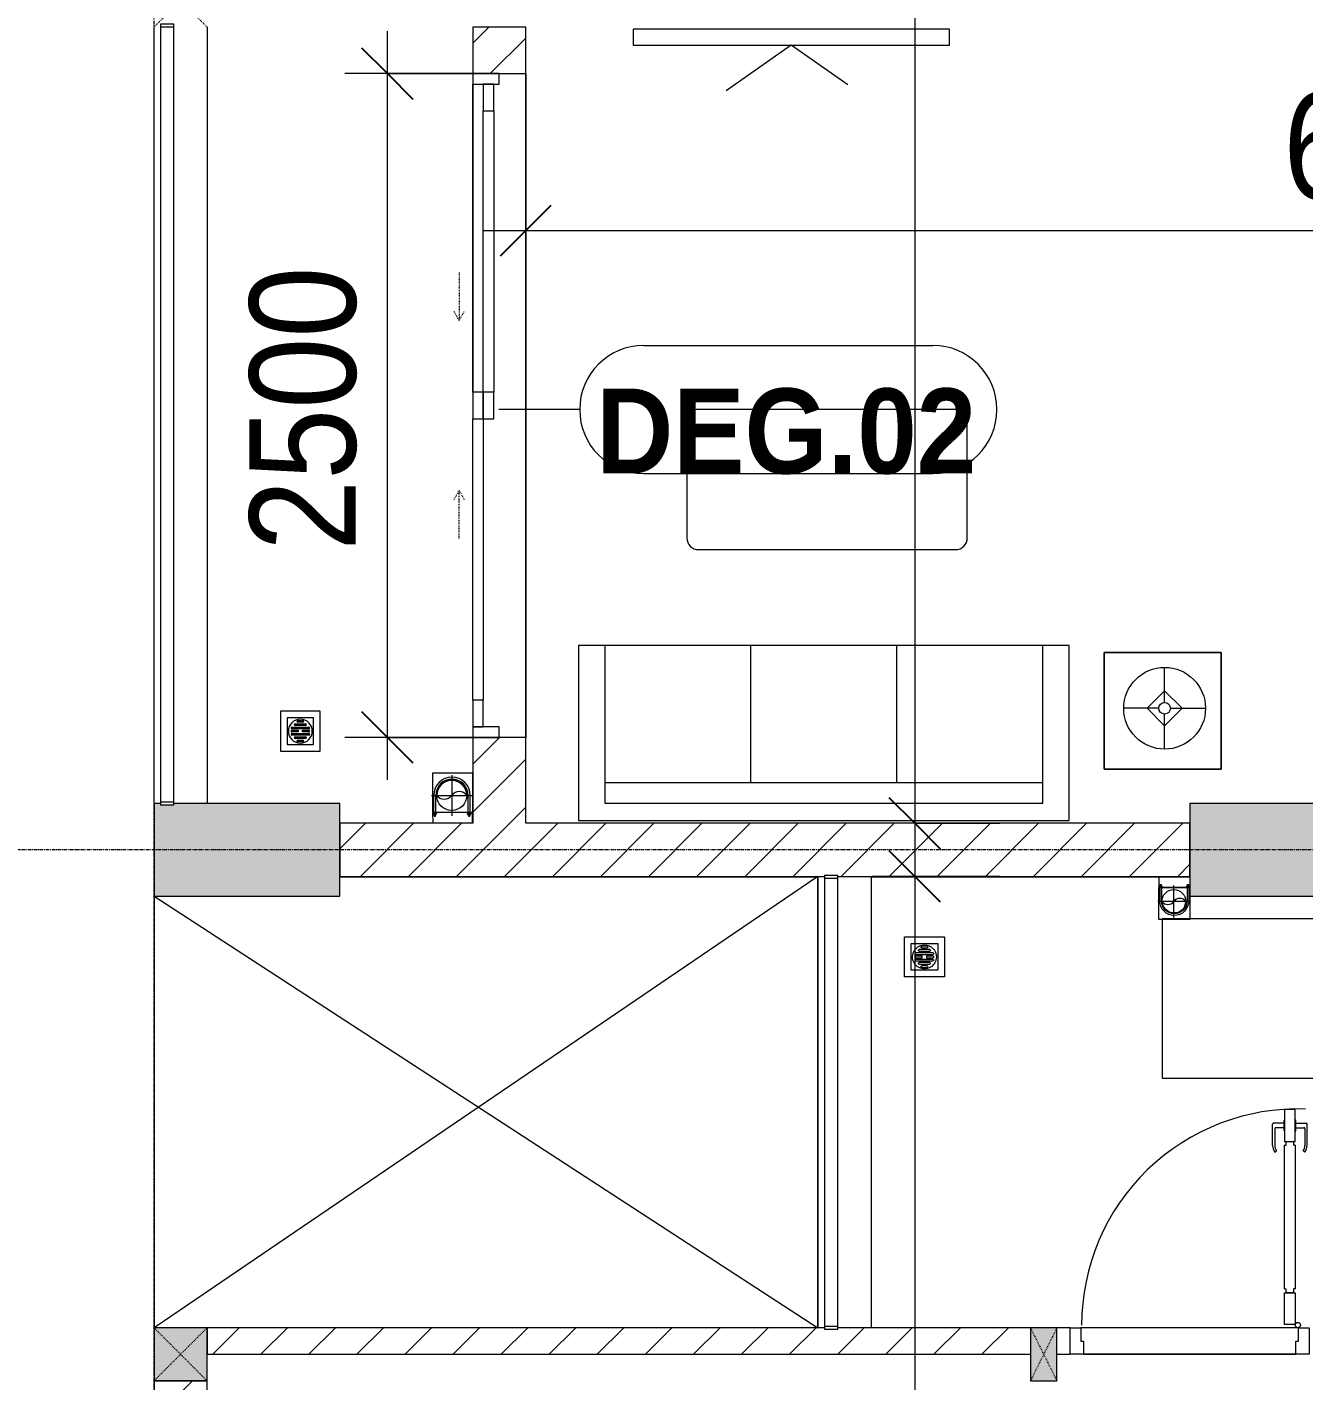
# Model space of a CAD drawing. Header units: millimetres. Extents: x 962 to 239635, y -15958 to 82755.
# Drawn here: x 94926 to 99733, y 51537 to 56635 of the extents above; entities that cross this region are included whole.
import ezdxf

# ---------------------------------------------------------------- set-up
doc = ezdxf.new("R2010")
doc.units = ezdxf.units.MM
for name, pattern in [('Dash', [6, 3, -3]), ('Grid Line', [22.225, 12.7, -3.175, 3.175, -3.175]), ('IMPORT-CENTER _2_', [40.64, 25.4, -5.08, 5.08, -5.08])]:
    doc.linetypes.add(name, pattern=pattern)
for name, color, linetype, lineweight in [('0-1', 7, 'Continuous', 5), ('A-ANNO-DIMS', 211, 'Continuous', 9), ('A-ANNO-DIMS-160', 211, 'Continuous', 9), ('A-DETL-GENF-1', 9, 'Continuous', 9), ('A-DETL-THIN-1', 151, 'Continuous', 9), ('A-DOOR', 31, 'Continuous', 9), ('A-DOOR-1', 254, 'Continuous', 9), ('A-DOOR-2', 9, 'Continuous', 9), ('A-DOOR-FRAM', 31, 'Continuous', 9), ('A-DOOR-HDLN', 31, 'Dash', 9), ('A-DOOR-IDEN', 31, 'Continuous', 9), ('A-FLOR-1', 250, 'Continuous', 9), ('A-FLOR-2', 9, 'Continuous', 9), ('A-FLOR-HRAL', 11, 'Continuous', 9), ('A-FLOR-HRAL-1', 254, 'Continuous', 9), ('A-FLOR-HRAL-2', 9, 'Continuous', 9), ('A-WALL', 113, 'Continuous', 9), ('A-WALL-1', 253, 'Continuous', 18), ('A-WALL-2', 9, 'Continuous', 9), ('A-WALL-3', 113, 'Continuous', 18), ('A-WALL-PATT-1', 10, 'Continuous', 9), ('A-WALL-PATT-2', 111, 'Continuous', 9), ('G-IMPT', 8, 'Continuous', 9), ('G-IMPT-1', 254, 'Continuous', 9), ('G-IMPT-2', 8, 'IMPORT-CENTER _2_', 9), ('I-FURN', 30, 'Continuous', 9), ('I-FURN-1', 254, 'Continuous', 9), ('M-EQPM', 50, 'Continuous', 9), ('S-COLS', 52, 'Continuous', 9), ('S-COLS-1', 52, 'Continuous', 5), ('S-COLS-2', 7, 'Continuous', 18), ('S-COLS-3', 254, 'Continuous', 9), ('S-COLS-4', 253, 'Continuous', 18), ('S-COLS-5', 52, 'Dash', 9), ('S-COLS-6', 52, 'Continuous', 18), ('S-COLS-HDLN', 52, 'Dash', 9), ('S-COLS-HDLN-1', 9, 'Dash', 9), ('S-GRID-1', 1, 'Grid Line', 9)]:
    doc.layers.add(name, color=color, linetype=linetype, lineweight=lineweight)
doc.styles.add('Arial_B_6', font='arialbd_0.ttf', dxfattribs={"width": 0.9, "height": 320})
doc.styles.add('UTM Avo', font='UTM Avo.ttf', dxfattribs={"width": 0.9, "height": 400})
doc.dimstyles.new('1_Dim_chi_tiet_2_5', dxfattribs={"dimscale": 304.8, "dimtxt": 399.720379, "dimasz": 0.629921, "dimexe": 0.524934, "dimexo": 0.0625, "dimgap": 0.052493, "dimtad": 1, "dimdec": 0, "dimrnd": 5, "dimzin": 0, "dimdsep": 46, "dimtxsty": 'UTM Avo', "dimblk1": 'OBLIQUE', "dimblk2": 'OBLIQUE', "dimsah": 1, "dimcen": 0.09, "dimdle": 0.524934, "dimazin": 0, "dimtfac": 1, "dimtdec": 4, "dimtix": 1, "dimtmove": 0, "dimatfit": 3, "dimfxl": 1.049869, "dimfxlon": 1, "dimtvp": 1, "dimtolj": 1, "dimtzin": 0, "dimarcsym": 2})
doc.dimstyles.new('1_Dim_chi_tiet_2_5_1', dxfattribs={"dimscale": 304.8, "dimtxt": 399.720379, "dimasz": 0.629921, "dimexe": 0.524934, "dimexo": 0.0625, "dimgap": 0.052493, "dimtad": 1, "dimdec": 0, "dimrnd": 5, "dimzin": 0, "dimdsep": 46, "dimtxsty": 'UTM Avo', "dimblk1": 'OBLIQUE', "dimblk2": 'OBLIQUE', "dimsah": 1, "dimcen": 0.09, "dimdle": 0.524934, "dimazin": 0, "dimtfac": 1, "dimtdec": 4, "dimtix": 1, "dimtmove": 0, "dimatfit": 3, "dimfxl": 1.049869, "dimfxlon": 1, "dimtvp": 1, "dimtolj": 1, "dimtzin": 0, "dimarcsym": 2})
pattern_1 = [(45, (0, 0), (-90.50967, 90.50967), [])]
pattern_2 = [(45, (61750.9, 0), (-90.50967, 90.50967), [])]

# ---------------------------------------------------------------- blocks, each defined once
blk = doc.blocks.new('NCV_TKTC_KET CAU_rvt-1-TKCS_MB TẦNG 2')
at = {"layer": 'S-COLS-1'}
for points in [[(34352.6, 53361.9), (34352.6, 53711.9), (33727.6, 53711.9), (33727.6, 53706.9), (33677.6, 53706.9), (33677.6, 53711.9), (33652.6, 53711.9), (33652.6, 53361.9), (33727.6, 53361.9)], [(38852.6, 53361.9), (38852.6, 53711.9), (37552.6, 53711.9), (37552.6, 53361.9), (38381.4, 53361.9)]]:
    blk.add_hatch(color=256, dxfattribs=at).paths.add_polyline_path(points)
at = {"layer": 'A-FLOR-1'}
for p, q in [((34352.6, 53435.3), (36152.6, 53435.3)), ((36152.5, 53435.3), (36152.5, 51736.9)), ((36352.6, 53435.3), (37552.6, 53435.3))]:
    blk.add_line(p, q, dxfattribs=at)
at = {"layer": 'S-COLS-2'}
for p, q in [((33652.6, 53711.9), (33652.6, 53361.9)), ((33677.6, 53711.9), (33652.6, 53711.9)), ((34352.6, 53711.9), (33727.6, 53711.9)), ((34352.6, 53361.9), (34352.6, 53711.9)), ((37552.6, 53711.9), (37552.6, 53361.9)), ((38852.6, 53711.9), (37552.6, 53711.9)), ((33652.6, 53361.9), (34352.6, 53361.9)), ((37552.6, 53361.9), (38852.6, 53361.9))]:
    blk.add_line(p, q, dxfattribs=at)
blk = doc.blocks.new('MAY GIAT - MAY GIAT_dwg-348053-TKCS_MB TẦNG 2')
at = {"layer": 'G-IMPT-1', "flags": 128}
blk.add_lwpolyline([(5, 596.6), (5, 2.3), (605, 2.3), (605, 596.6)], close=True, dxfattribs=at)
blk = doc.blocks.new('MAY GIAT - MAY GIAT-348233-TKCS_MB TẦNG 2')
at = {"layer": 'I-FURN-1'}
for p, q in [((5, 596.6), (5, 2.3)), ((605, 596.6), (5, 596.6)), ((605, 2.3), (605, 596.6)), ((5, 2.3), (605, 2.3))]:
    blk.add_line(p, q, dxfattribs=at)
blk.add_blockref('MAY GIAT - MAY GIAT_dwg-348053-TKCS_MB TẦNG 2', (0, 0))
blk = doc.blocks.new('Railing - 50 x 10mm-901205-TKCS_MB TẦNG 2')
at = {"layer": 'A-FLOR-HRAL-2'}
for p, q in [((25, 5), (-25, 5)), ((-25, 5), (-25, -5)), ((25, -5), (25, 5)), ((-25, -5), (25, -5))]:
    blk.add_line(p, q, dxfattribs=at)
blk = doc.blocks.new('Railing - Railing-883902-TKCS_MB TẦNG 2')
at = {"layer": 'A-FLOR-HRAL-2'}
for p, q in [((13269.1, 44169.6), (13269.1, 42480.8)), ((13319.1, 42480.8), (13319.1, 44169.6))]:
    blk.add_line(p, q, dxfattribs=at)
for p in [(13294.1, 44174.6), (13294.1, 42475.8)]:
    blk.add_blockref('Railing - 50 x 10mm-901205-TKCS_MB TẦNG 2', p)
blk = doc.blocks.new('DOOR_CW_01 CANH MO-PANEL KINH - DIG_01-900x2200-CỬA NHÔM KÍNH-901215-TKCS_MB TẦNG 2')
at = {"layer": 'A-DETL-GENF-1'}
for p, q in [((-397, -182), (-397, -62)), ((-397, -62), (-357, -62)), ((-357, -62), (-357, -182)), ((-357, -182), (-397, -182)), ((-397, -196), (-391, -196)), ((-397, -738), (-397, -196)), ((-391, -196), (-391, -182)), ((-391, -182), (-363, -182)), ((-363, -182), (-363, -196)), ((-357, -196), (-363, -196)), ((-357, -196), (-357, -738)), ((-433.9, -711.2), (-427.3, -715.8)), ((-320.1, -711.2), (-326.7, -715.8)), ((-442, -737), (-442, -816.5)), ((-434, -799.5), (-434, -737)), ((-397, -738), (-391, -738)), ((-357, -752), (-397, -752)), ((-397, -752), (-397, -872)), ((-391, -752), (-391, -738)), ((-363, -752), (-391, -752)), ((-357, -738), (-363, -738)), ((-363, -738), (-363, -752)), ((-357, -872), (-357, -752)), ((-320, -799.5), (-320, -737)), ((-312, -737), (-312, -816.5)), ((-399, -803.5), (-430, -803.5)), ((-399, -792.2), (-399, -831.8)), ((-397, -792.2), (-399, -792.2)), ((-397, -792.2), (-397, -831.8)), ((-357, -792.2), (-357, -831.8)), ((-357, -792.2), (-355, -792.2)), ((-355, -792.2), (-355, -831.8)), ((-355, -803.5), (-324, -803.5)), ((-399, -820.5), (-438, -820.5)), ((-399, -831.8), (-397, -831.8)), ((-355, -831.8), (-357, -831.8)), ((-355, -820.5), (-316, -820.5)), ((-397, -872), (-357, -872))]:
    blk.add_line(p, q, dxfattribs=at)
blk.add_circle((-407, -60), 10, dxfattribs=at)
for centre, radius, start, end in [((-407, -60), 814, 268, 0), ((-397, -737), 45, 145, 180), ((-357, -737), 45, 360, 35), ((-397, -737), 37, 145, 180), ((-357, -737), 37, 0, 35), ((-430, -799.5), 4, 180, 270), ((-324, -799.5), 4, 270, 0), ((-438, -816.5), 4, 180, 270), ((-316, -816.5), 4, 270, 0)]:
    blk.add_arc(centre, radius, start, end, dxfattribs=at)
at = {"layer": 'A-DOOR-2'}
for p, q in [((-450, -50), (-450, 50)), ((-450, 50), (-400, 50)), ((-400, 50), (-400, 0)), ((400, 0), (400, 50)), ((400, 50), (450, 50)), ((450, 50), (450, -50)), ((-410, -50), (-450, -50)), ((-410, 0), (-410, -50)), ((-400, 0), (-410, 0)), ((-407, -50), (-382, -50)), ((410, 0), (400, 0)), ((410, -50), (410, 0)), ((450, -50), (410, -50))]:
    blk.add_line(p, q, dxfattribs=at)
blk = doc.blocks.new('G1_SOF - BO TRU - 100x200-745959-TKCS_MB TẦNG 2')
at = {"layer": 'S-COLS'}
blk.add_hatch(color=256, dxfattribs=at).paths.add_polyline_path([(-50, 100), (-50, -100), (50, -100), (50, 100)])
at = {"layer": 'S-COLS-4'}
for p, q in [((50, 100), (-50, 100)), ((-50, 100), (-50, -100)), ((50, -100), (50, 100)), ((-50, -100), (50, -100))]:
    blk.add_line(p, q, dxfattribs=at)
at = {"layer": 'S-COLS-HDLN-1'}
for p, q in [((50, 100), (-50, -100)), ((-50, 100), (50, -100))]:
    blk.add_line(p, q, dxfattribs=at)
blk = doc.blocks.new('LOBBY_SOFA_1 - LOBBY_SOFA_1-901220-TKCS_MB TẦNG 2')
at = {"layer": 'I-FURN'}
for p, q in [((-2556, 0), (-2556, -660)), ((-708, 0), (-2556, 0)), ((-708, -660), (-708, 0)), ((-2457, -66), (-2457, -660)), ((-807, -66), (-2457, -66)), ((-807, -660), (-807, -66)), ((-807, -143), (-2457, -143)), ((-1907, -143), (-1907, -660)), ((-1357, -143), (-1357, -660)), ((-3128.2, -193.5), (-2688.2, -193.5)), ((-3128.2, -633.5), (-3128.2, -193.5)), ((-2688.2, -193.5), (-2688.2, -633.5)), ((-2915.4, -269), (-2915.4, -401)), ((-2915.4, -357), (-2981.4, -423)), ((-2849.4, -423), (-2915.4, -357)), ((-2937.4, -423), (-3069.4, -423)), ((-2981.4, -423), (-2915.4, -489)), ((-2915.4, -489), (-2849.4, -423)), ((-2915.4, -445), (-2915.4, -577)), ((-2893.4, -423), (-2761.4, -423)), ((-2688.2, -633.5), (-3128.2, -633.5)), ((-2556, -660), (-708, -660)), ((-2172.3, -1064.5), (-2172.3, -1504.5)), ((-1160.3, -1020.5), (-2128.3, -1020.5)), ((-1116.3, -1504.5), (-1116.3, -1064.5)), ((-2128.3, -1548.5), (-1160.3, -1548.5))]:
    blk.add_line(p, q, dxfattribs=at)
for radius in [154, 22]:
    blk.add_circle((-2915.4, -423), radius, dxfattribs=at)
for centre, start, end in [((-2128.3, -1064.5), 90, 180), ((-1160.3, -1064.5), 0, 90), ((-2128.3, -1504.5), 180, 270), ((-1160.3, -1504.5), 270, 0)]:
    blk.add_arc(centre, 44, start, end, dxfattribs=at)
at = {"layer": 'I-FURN-1'}
for p, q in [((-708, 0), (-2556, 0)), ((-2556, 0), (-2556, -660)), ((-708, -660), (-708, 0)), ((-2688.2, -193.5), (-3128.2, -193.5)), ((-3128.2, -193.5), (-3128.2, -633.5)), ((-2688.2, -633.5), (-2688.2, -193.5)), ((-3128.2, -633.5), (-2688.2, -633.5)), ((-2556, -660), (-708, -660)), ((-2172.3, -1064.5), (-2172.3, -1504.5)), ((-1160.3, -1020.5), (-2128.3, -1020.5)), ((-1116.3, -1504.5), (-1116.3, -1064.5)), ((-2128.3, -1548.5), (-1160.3, -1548.5))]:
    blk.add_line(p, q, dxfattribs=at)
for centre, start, end in [((-2128.3, -1064.5), 90, 180), ((-1160.3, -1064.5), 0, 90), ((-2128.3, -1504.5), 180, 270), ((-1160.3, -1504.5), 270, 0)]:
    blk.add_arc(centre, 44, start, end, dxfattribs=at)
blk = doc.blocks.new('KE TIVI-2 - KE TIVI-2-885819-TKCS_MB TẦNG 2')
at = {"layer": 'I-FURN-1'}
for p, q in [((-595.6, 0), (-595.6, -60)), ((595.6, 0), (-595.6, 0)), ((595.6, -60), (595.6, 0)), ((-595.6, -60), (595.6, -60)), ((0, -60), (-245.7, -232.1)), ((213, -209.1), (0, -60))]:
    blk.add_line(p, q, dxfattribs=at)
blk = doc.blocks.new('NCV_TKTC_TANG 2_rvt-1-TKCS_MB TẦNG 2')
at = {"layer": 'A-WALL-PATT-1'}
h = blk.add_hatch(dxfattribs=at)
h.set_pattern_fill('FP_1', color=256, style=0, pattern_type=2)
h.set_pattern_definition(pattern_1)
h.paths.add_polyline_path([(36952.6, 51636.9), (36952.6, 51736.9), (36227.6, 51736.9), (36227.6, 51731.5), (36177.6, 51731.5), (36177.6, 51736.9), (33852.6, 51736.9), (33852.6, 51636.9), (36769.3, 51636.9)])
h = blk.add_hatch(dxfattribs=at)
h.set_pattern_fill('FP_1', color=256, style=0, pattern_type=2)
h.set_pattern_definition(pattern_1)
h.paths.add_polyline_path([(38052.6, 51636.9), (38052.6, 51736.9), (38002.6, 51736.9), (38002.6, 51636.9)])
h.paths.add_polyline_path([(37052.6, 51636.9), (37102.6, 51636.9), (37102.6, 51736.9), (37052.6, 51736.2)])
at = {"layer": 'A-FLOR-2'}
for p, q in [((35052.6, 56460.3), (35052.6, 53960.3)), ((35052.6, 53960.3), (35052.6, 56460.3)), ((34852.6, 56420.3), (34852.6, 55260.3)), ((37962.6, 51736.9), (37142.6, 51736.9)), ((37952.6, 51636.9), (37152.6, 51636.9)), ((37152.6, 51636.9), (37952.6, 51636.9))]:
    blk.add_line(p, q, dxfattribs=at)
at = {"layer": 'A-WALL-1'}
for p, q in [((36177.6, 51736.9), (33852.6, 51736.9)), ((33852.6, 51736.9), (33852.6, 51636.9)), ((36952.6, 51736.9), (36227.6, 51736.9)), ((37102.6, 51736.9), (37052.6, 51736.9)), ((37102.6, 51636.9), (37102.6, 51736.9)), ((33852.6, 51636.9), (36952.6, 51636.9)), ((37052.6, 51636.9), (37102.6, 51636.9))]:
    blk.add_line(p, q, dxfattribs=at)
at = {"layer": 'A-WALL-2'}
for p, q in [((36152.6, 51736.9), (36152.6, 53436.9)), ((36352.6, 53436.9), (36352.6, 51736.9))]:
    blk.add_line(p, q, dxfattribs=at)
at = {"layer": 'A-DOOR-1', "rotation": 180}
blk.add_blockref('DOOR_CW_01 CANH MO-PANEL KINH - DIG_01-900x2200-CỬA NHÔM KÍNH-901215-TKCS_MB TẦNG 2', (37552.6, 51686.9), dxfattribs=at)
at = {"layer": 'A-FLOR-HRAL-1'}
blk.add_blockref('Railing - Railing-883902-TKCS_MB TẦNG 2', (22908.5, 9260.7), dxfattribs=at)
at = {"layer": 'I-FURN-1'}
blk.add_blockref('KE TIVI-2 - KE TIVI-2-885819-TKCS_MB TẦNG 2', (36052.2, 56626.9), dxfattribs=at)
for name, p, rotation in [('LOBBY_SOFA_1 - LOBBY_SOFA_1-901220-TKCS_MB TẦNG 2', (34542.6, 53646.9), 180), ('MAY GIAT - MAY GIAT-348233-TKCS_MB TẦNG 2', (38044.8, 52671.5), 89.99999999999915)]:
    blk.add_blockref(name, p, dxfattribs=dict(at, rotation=rotation))
at = {"layer": 'S-COLS-3'}
blk.add_blockref('G1_SOF - BO TRU - 100x200-745959-TKCS_MB TẦNG 2', (37002.6, 51636.9), dxfattribs=at)
blk = doc.blocks.new('TKTC_XREF_251221_MB TANG 2-7 - TKTC_XREF_260130_MB TANG 2-5_dwg_$cc-4746808-TKCS_MB TẦNG 2')
at = {"layer": 'G-IMPT-2'}
for p, q in [((0, -0.673), (0, 0.673)), ((-0.673, 0), (0.673, 0))]:
    blk.add_line(p, q, dxfattribs=at)
at = {"layer": 'M-EQPM'}
blk.add_circle((0, 0), 0.5, dxfattribs=at)
for centre, radius, start, end in [((0, 0), 0.5, 90, 270), ((0.188, 0.25), 0.313, 126.8699, 233.1301), ((-0.188, -0.25), 0.313, 306.8699, 53.1301)]:
    blk.add_arc(centre, radius, start, end, dxfattribs=at)
blk = doc.blocks.new('TKTC_XREF_251221_MB TANG 2-7 - TKTC_XREF_260130_MB TANG 2-5_dwg_CUM U_DN100-4746796-TKCS_MB TẦNG 2')
at = {"layer": 'G-IMPT'}
blk.add_hatch(color=256, dxfattribs=at).paths.add_polyline_path([(0, 61), (0, 57), (14.8, 55.1), (28.5, 49.4), (40.3, 40.3), (49.4, 28.5), (55.1, 14.8), (57, 0), (55.1, -14.8), (49.4, -28.5), (40.3, -40.3), (28.5, -49.4), (14.8, -55.1), (0, -57), (0, -61), (15.8, -58.9), (30.5, -52.8), (43.1, -43.1), (52.8, -30.5), (58.9, -15.8), (61, 0), (58.9, 15.8), (52.8, 30.5), (43.1, 43.1), (30.5, 52.8), (15.8, 58.9)])
for p, q in [((-79.1, 66.6), (-79.1, 63.4)), ((-76.6, 66.6), (-76.6, 63.4)), ((-74.6, 66.6), (-74.6, 63.4)), ((-72.7, 69.3), (-72.7, 60.7)), ((-66.9, 67.9), (-71.7, 67.9)), ((-66.9, 62.1), (-71.7, 62.1)), ((-65, 69), (0, 69)), ((-79.1, -63.4), (-79.1, -66.6)), ((-76.6, -63.4), (-76.6, -66.6)), ((-74.6, -63.4), (-74.6, -66.6)), ((-72.7, -60.7), (-72.7, -69.3)), ((-66.9, -62.1), (-71.7, -62.1)), ((-66.9, -67.9), (-71.7, -67.9)), ((-65, -69), (0, -69))]:
    blk.add_line(p, q, dxfattribs=at)
at = {"layer": 'G-IMPT', "flags": 128}
for points in [[(-72.7, 67.6), (-78.1, 67.6), (-78.1, 62.4), (-72.7, 62.4)], [(-71.7, 59.2), (-66.9, 59.2), (-66.9, 70.8), (-71.7, 70.8)], [(-66.9, 70.8), (-66.9, 72.7), (-65, 72.7), (-65, 57.3), (-66.9, 57.3), (-66.9, 59.2)], [(-65, 61), (0, 61), (0, 57)], [(-72.7, -62.4), (-78.1, -62.4), (-78.1, -67.6), (-72.7, -67.6)], [(-71.7, -70.8), (-66.9, -70.8), (-66.9, -59.2), (-71.7, -59.2)], [(-66.9, -59.2), (-66.9, -57.3), (-65, -57.3), (-65, -72.7), (-66.9, -72.7), (-66.9, -70.8)], [(-65, -61), (0, -61), (0, -57)]]:
    blk.add_lwpolyline(points, dxfattribs=at)
at = {"layer": 'G-IMPT'}
for centre, radius, start, end in [((-78.1, 66.6), 0.96, 90, 180), ((-78.1, 63.4), 0.96, 180, 270), ((-71.1, 69.3), 1.56, 112.6199, 247.3801), ((-67.9, 65), 4.8, 143.1301, 216.8699), ((-71.1, 60.7), 1.56, 112.6199, 247.3801), ((0, 0), 69, 270, 90), ((0, 0), 61, 270, 90), ((0, 0), 57, 270, 90), ((-78.1, -63.4), 0.96, 90, 180), ((-78.1, -66.6), 0.96, 180, 270), ((-71.1, -60.7), 1.56, 112.6199, 247.3801), ((-67.9, -65), 4.8, 143.1301, 216.8699), ((-71.1, -69.3), 1.56, 112.6199, 247.3801)]:
    blk.add_arc(centre, radius, start, end, dxfattribs=at)
blk = doc.blocks.new('TKTC_XREF_251221_MB TANG 2-7 - TKTC_XREF_260130_MB TANG 2-5_dwg_$cc-4746798-TKCS_MB TẦNG 2')
at = {"layer": 'G-IMPT-2'}
for p, q in [((0, -0.673), (0, 0.673)), ((-0.673, 0), (0.673, 0))]:
    blk.add_line(p, q, dxfattribs=at)
at = {"layer": 'M-EQPM'}
blk.add_circle((0, 0), 0.5, dxfattribs=at)
for centre, radius, start, end in [((0, 0), 0.5, 90, 270), ((0.188, 0.25), 0.313, 126.8699, 233.1301), ((-0.188, -0.25), 0.313, 306.8699, 53.1301)]:
    blk.add_arc(centre, radius, start, end, dxfattribs=at)
blk = doc.blocks.new('TKTC_XREF_251221_MB TANG 2-7 - TKTC_XREF_260130_MB TANG 2-5_dwg_CUM U_DN100-4746799-TKCS_MB TẦNG 2')
at = {"layer": 'G-IMPT'}
blk.add_hatch(color=256, dxfattribs=at).paths.add_polyline_path([(0, 61), (15.8, 58.9), (30.5, 52.8), (43.1, 43.1), (52.8, 30.5), (58.9, 15.8), (61, 0), (58.9, -15.8), (52.8, -30.5), (43.1, -43.1), (30.5, -52.8), (15.8, -58.9), (0, -61), (0, -57), (14.8, -55.1), (28.5, -49.4), (40.3, -40.3), (49.4, -28.5), (55.1, -14.8), (57, 0), (55.1, 14.8), (49.4, 28.5), (40.3, 40.3), (28.5, 49.4), (14.8, 55.1), (0, 57)])
for p, q in [((-79.1, 66.6), (-79.1, 63.4)), ((-76.6, 66.6), (-76.6, 63.4)), ((-74.6, 66.6), (-74.6, 63.4)), ((-72.7, 69.3), (-72.7, 60.7)), ((-66.9, 67.9), (-71.7, 67.9)), ((-65, 69), (0, 69)), ((-66.9, 62.1), (-71.7, 62.1)), ((-79.1, -63.4), (-79.1, -66.6)), ((-76.6, -63.4), (-76.6, -66.6)), ((-74.6, -63.4), (-74.6, -66.6)), ((-72.7, -60.7), (-72.7, -69.3)), ((-66.9, -62.1), (-71.7, -62.1)), ((-66.9, -67.9), (-71.7, -67.9)), ((-65, -69), (0, -69))]:
    blk.add_line(p, q, dxfattribs=at)
at = {"layer": 'G-IMPT', "flags": 128}
for points in [[(-72.7, 67.6), (-78.1, 67.6), (-78.1, 62.4), (-72.7, 62.4)], [(-71.7, 59.2), (-66.9, 59.2), (-66.9, 70.8), (-71.7, 70.8)], [(-66.9, 70.8), (-66.9, 72.7), (-65, 72.7), (-65, 57.3), (-66.9, 57.3), (-66.9, 59.2)], [(-65, 61), (0, 61), (0, 57)], [(-72.7, -62.4), (-78.1, -62.4), (-78.1, -67.6), (-72.7, -67.6)], [(-71.7, -70.8), (-66.9, -70.8), (-66.9, -59.2), (-71.7, -59.2)], [(-66.9, -59.2), (-66.9, -57.3), (-65, -57.3), (-65, -72.7), (-66.9, -72.7), (-66.9, -70.8)], [(-65, -61), (0, -61), (0, -57)]]:
    blk.add_lwpolyline(points, dxfattribs=at)
at = {"layer": 'G-IMPT'}
for centre, radius, start, end in [((-78.1, 66.6), 0.96, 90, 180), ((-71.1, 69.3), 1.56, 112.61986, 247.38014), ((-67.9, 65), 4.8, 143.1301, 216.8699), ((0, 0), 69, 270, 90), ((-78.1, 63.4), 0.96, 180, 270), ((-71.1, 60.7), 1.56, 112.61986, 247.38014), ((0, 0), 61, 270, 90), ((0, 0), 57, 270, 90), ((-78.1, -63.4), 0.96, 90, 180), ((-71.1, -60.7), 1.56, 112.61986, 247.38014), ((-67.9, -65), 4.8, 143.1301, 216.8699), ((-78.1, -66.6), 0.96, 180, 270), ((-71.1, -69.3), 1.56, 112.61986, 247.38014)]:
    blk.add_arc(centre, radius, start, end, dxfattribs=at)
blk = doc.blocks.new('TKTC_XREF_251221_MB TANG 2-7 - TKTC_XREF_260130_MB TANG 2-5_dwg_THU NUOC - THU NUOC-444531-TKCS_MB TẦNG 1-4746810-TKCS_MB TẦNG 2')
at = {"layer": 'G-IMPT'}
for p, q in [((-23.3, 10.8), (40.9, 10.8)), ((40.9, 4.8), (-23.3, 4.8)), ((-11, 23.3), (28.5, 23.3)), ((28.5, 17.3), (-11, 17.3)), ((-1.1, 35.6), (18.5, 35.6)), ((18.5, 29.6), (-1.1, 29.6)), ((-23.3, -13.6), (40.9, -13.6)), ((40.9, -19.6), (-23.3, -19.6)), ((-11, -26.1), (28.5, -26.1)), ((28.5, -32.1), (-11, -32.1)), ((-1.1, -38.5), (18.5, -38.5)), ((18.5, -44.5), (-1.1, -44.5))]:
    blk.add_line(p, q, dxfattribs=at)
at = {"layer": 'G-IMPT', "flags": 128}
for points in [[(83.7, -79.4), (83.7, 70.6), (-66.3, 70.6), (-66.3, -79.4)], [(58.7, -54.4), (58.7, 45.6), (-41.3, 45.6), (-41.3, -54.4)]]:
    blk.add_lwpolyline(points, close=True, dxfattribs=at)
for points in [[(-23.3, -1.2), (0.7, -1.2), (0.7, -7.2), (-23.3, -7.2)], [(40.9, -7.2), (16.7, -7.2), (16.7, -1.2), (40.9, -1.2)]]:
    blk.add_lwpolyline(points, dxfattribs=at)
at = {"layer": 'G-IMPT'}
for centre, radius, start, end in [((8.7, -4.4), 45, 360, 180), ((8.7, -4.4), 45, 360, 180), ((-23.3, 7.8), 3, 90, 270), ((-11, 20.3), 3, 90, 270), ((-1.1, 32.6), 3, 90, 270), ((18.5, 32.6), 3, 270, 90), ((28.5, 20.3), 3, 270, 90), ((40.9, 7.8), 3, 270, 90), ((8.7, -4.4), 45, 180, 360), ((8.7, -4.4), 45, 180, 360), ((-23.3, -4.2), 3, 90, 270), ((-23.3, -16.6), 3, 90, 270), ((-11, -29.1), 3, 90, 270), ((-1.1, -41.5), 3, 90, 270), ((18.5, -41.5), 3, 270, 90), ((28.5, -29.1), 3, 270, 90), ((40.9, -4.2), 3, 270, 90), ((40.9, -16.6), 3, 270, 90)]:
    blk.add_arc(centre, radius, start, end, dxfattribs=at)
blk = doc.blocks.new('TKTC_XREF_251221_MB TANG 2-7 - TKTC_XREF_260130_MB TANG 2-5_dwg_THU NUOC - THU NUOC-444531-TKCS_MB TẦNG 1-4746804-TKCS_MB TẦNG 2')
at = {"layer": 'G-IMPT'}
for p, q in [((-23.3, 10.8), (40.9, 10.8)), ((40.9, 4.8), (-23.3, 4.8)), ((-11, 23.3), (28.5, 23.3)), ((28.5, 17.3), (-11, 17.3)), ((-1.1, 35.6), (18.5, 35.6)), ((18.5, 29.6), (-1.1, 29.6)), ((-23.3, -13.6), (40.9, -13.6)), ((40.9, -19.6), (-23.3, -19.6)), ((-11, -26.1), (28.5, -26.1)), ((28.5, -32.1), (-11, -32.1)), ((-1.1, -38.5), (18.5, -38.5)), ((18.5, -44.5), (-1.1, -44.5))]:
    blk.add_line(p, q, dxfattribs=at)
at = {"layer": 'G-IMPT', "flags": 128}
for points in [[(83.7, -79.4), (83.7, 70.6), (-66.3, 70.6), (-66.3, -79.4)], [(58.7, -54.4), (58.7, 45.6), (-41.3, 45.6), (-41.3, -54.4)]]:
    blk.add_lwpolyline(points, close=True, dxfattribs=at)
for points in [[(-23.3, -1.2), (0.7, -1.2), (0.7, -7.2), (-23.3, -7.2)], [(40.9, -7.2), (16.7, -7.2), (16.7, -1.2), (40.9, -1.2)]]:
    blk.add_lwpolyline(points, dxfattribs=at)
at = {"layer": 'G-IMPT'}
for centre, radius, start, end in [((8.7, -4.4), 45, 360, 180), ((8.7, -4.4), 45, 360, 180), ((-23.3, 7.8), 3, 90, 270), ((-11, 20.3), 3, 90, 270), ((-1.1, 32.6), 3, 90, 270), ((18.5, 32.6), 3, 270, 90), ((28.5, 20.3), 3, 270, 90), ((40.9, 7.8), 3, 270, 90), ((8.7, -4.4), 45, 180, 360), ((8.7, -4.4), 45, 180, 360), ((-23.3, -4.2), 3, 90, 270), ((-23.3, -16.6), 3, 90, 270), ((-11, -29.1), 3, 90, 270), ((-1.1, -41.5), 3, 90, 270), ((18.5, -41.5), 3, 270, 90), ((28.5, -29.1), 3, 270, 90), ((40.9, -4.2), 3, 270, 90), ((40.9, -16.6), 3, 270, 90)]:
    blk.add_arc(centre, radius, start, end, dxfattribs=at)
blk = doc.blocks.new('TKTC_XREF_251221_MB TANG 2-7 - TKTC_XREF_251221_MB TANG 2-7-2039446-TKCS_MB TẦNG 2')
at = {"layer": 'M-EQPM'}
for p, q in [((1049.5, 36589.8), (1199.8, 36589.8)), ((1049.5, 36440.1), (1049.5, 36589.8)), ((1199.8, 36589.8), (1199.8, 36440.1)), ((1049.2, 36440), (1049.5, 36400)), ((1199.7, 36440), (1049.2, 36440)), ((1199.8, 36440.1), (1049.5, 36440.1)), ((1199.9, 36400), (1199.7, 36440)), ((3782.4, 36158.4), (3782.4, 36038.4)), ((3900, 36158.4), (3782.4, 36158.4)), ((3784.2, 36198.4), (3784.2, 36158.4)), ((3900, 36198.4), (3784.2, 36198.4)), ((3784.2, 36158.4), (3900, 36158.4)), ((0, 36125), (0, 34500)), ((3902, 36038.4), (3902, 36125)), ((3782.4, 36038.4), (3902, 36038.4))]:
    blk.add_line(p, q, dxfattribs=at)
blk.add_blockref('TKTC_XREF_251221_MB TANG 2-7 - TKTC_XREF_260130_MB TANG 2-5_dwg_THU NUOC - THU NUOC-444531-TKCS_MB TẦNG 1-4746804-TKCS_MB TẦNG 2', (542.3, 36751.2))
for name, p, xscale, yscale, zscale, rotation in [('TKTC_XREF_251221_MB TANG 2-7 - TKTC_XREF_260130_MB TANG 2-5_dwg_$cc-4746808-TKCS_MB TẦNG 2', (1121, 36505), 113.7150000000073, 113.7150000000073, 113.7150000000073, 269.9990086637467), ('TKTC_XREF_251221_MB TANG 2-7 - TKTC_XREF_260130_MB TANG 2-5_dwg_CUM U_DN100-4746796-TKCS_MB TẦNG 2', (1121.9, 36505), 0.9975000000000007, 0.9975000000000007, 0.9975000000000007, 90.00099133829464), ('TKTC_XREF_251221_MB TANG 2-7 - TKTC_XREF_260130_MB TANG 2-5_dwg_$cc-4746798-TKCS_MB TẦNG 2', (3840, 36105.5), 90.00000000005122, 90.00000000005122, 90.00000000005122, 90.37402677993775)]:
    blk.add_blockref(name, p, dxfattribs=dict(xscale=xscale, yscale=yscale, zscale=zscale, rotation=rotation))
at = {"extrusion": (0, 0, -1), "xscale": 0.7894736842105242, "yscale": 0.7894736842105242, "zscale": -0.7894736842105242, "rotation": 269.9999999984438}
blk.add_blockref('TKTC_XREF_251221_MB TANG 2-7 - TKTC_XREF_260130_MB TANG 2-5_dwg_CUM U_DN100-4746799-TKCS_MB TẦNG 2', (-3841.8, 36107.1), dxfattribs=at)
at = {"extrusion": (0, 0, -1), "zscale": -1, "rotation": 180}
blk.add_blockref('TKTC_XREF_251221_MB TANG 2-7 - TKTC_XREF_260130_MB TANG 2-5_dwg_THU NUOC - THU NUOC-444531-TKCS_MB TẦNG 1-4746810-TKCS_MB TẦNG 2', (-2892.4, 35892.3), dxfattribs=at)
blk = doc.blocks.new('Railing - 50 x 10mm-1251311-TKCS_MB TẦNG 2')
at = {"layer": 'A-FLOR-HRAL'}
for p, q in [((25, 5), (-25, 5)), ((-25, 5), (-25, -5)), ((25, -5), (25, 5)), ((-25, -5), (25, -5))]:
    blk.add_line(p, q, dxfattribs=at)
blk = doc.blocks.new('Railing - Railing-3231112-TKCS_MB TẦNG 2')
at = {"layer": 'A-FLOR-HRAL'}
for p, q in [((33677.6, 56635.3), (33677.6, 53716.9)), ((33727.6, 53716.9), (33727.6, 56635.3))]:
    blk.add_line(p, q, dxfattribs=at)
for p in [(33702.6, 56641.5), (33702.6, 53711.9)]:
    blk.add_blockref('Railing - 50 x 10mm-1251311-TKCS_MB TẦNG 2', p)
blk = doc.blocks.new('DEG_02-DEG_03 - DEG_02-2500x2400mm-CỬA ĐI 02 CÁNH TRƯỢT-625766-TKCS_MB TẦNG 2')
at = {"layer": 'A-DOOR'}
for p, q in [((-1110, 100), (-1210, 100)), ((-1210, 100), (-1210, 60)), ((-1210, 60), (-1110, 60)), ((-1110, 60), (-1110, 100)), ((-1110, 100), (-50, 100)), ((-50, 60), (-1110, 60)), ((50, 100), (-50, 100)), ((-50, 100), (-50, 60)), ((50, 60), (-50, 60)), ((-50, 60), (-50, 20)), ((-50, 60), (50, 60)), ((50, 60), (50, 100)), ((50, 20), (50, 60)), ((50, 60), (1110, 60)), ((1210, 60), (1110, 60)), ((1110, 60), (1110, 20)), ((1210, 20), (1210, 60)), ((-50, 20), (50, 20)), ((1110, 20), (50, 20)), ((1110, 20), (1210, 20))]:
    blk.add_line(p, q, dxfattribs=at)
at = {"layer": 'A-DOOR-FRAM'}
for p, q in [((-1210, 100), (-1250, 100)), ((-1250, 100), (-1250, 0)), ((-1210, 0), (-1210, 100)), ((1250, 100), (1210, 100)), ((1210, 100), (1210, 0)), ((1250, 0), (1250, 100)), ((-1250, 0), (-1210, 0)), ((1210, 0), (1250, 0))]:
    blk.add_line(p, q, dxfattribs=at)
at = {"layer": 'A-DOOR-HDLN'}
for p, q in [((-320.4, 151.1), (-355, 171.1)), ((320.4, 151.1), (355, 171.1)), ((-500.4, 151.1), (-320.4, 151.1)), ((-320.4, 151.1), (-355, 131.1)), ((320.4, 151.1), (355, 131.1)), ((500.4, 151.1), (320.4, 151.1))]:
    blk.add_line(p, q, dxfattribs=at)
blk = doc.blocks.new('G1_SOF - BO TRU - 200x200-3052400-TKCS_MB TẦNG 2')
at = {"layer": 'S-COLS-HDLN'}
for p, q in [((-100, 100), (100, -100)), ((100, 100), (-100, -100))]:
    blk.add_line(p, q, dxfattribs=at)
blk = doc.blocks.new('STN_Door Tag - STN_Door Tag-1788670-TKCS_MB TẦNG 2')
at = {"layer": 'A-DOOR-IDEN'}
for p, q in [((-3.37, 1.495), (3.431, 1.495)), ((-3.37, -1.524), (3.431, -1.524))]:
    blk.add_line(p, q, dxfattribs=at)
for centre, start, end in [((-3.37, -0.015), 90, 270), ((3.431, -0.015), 270, 90)]:
    blk.add_arc(centre, 1.509, start, end, dxfattribs=at)
blk = doc.blocks.new('DIMBLOCK175-TKCS_MB TẦNG 2')
at = {"layer": 'A-ANNO-DIMS-160'}
for p, q in [((96282.6, 53800.3), (96282.6, 56620.3)), ((96602.6, 56460.3), (96122.6, 56460.3)), ((96282.6, 56460.3), (96602.6, 56460.3)), ((96602.6, 53960.3), (96122.6, 53960.3)), ((96282.6, 53960.3), (96602.6, 53960.3))]:
    blk.add_line(p, q, dxfattribs=at)
at = {"layer": 'A-ANNO-DIMS-160', "lineweight": 25}
for p, q in [((96282.6, 56460.3), (96186.6, 56556.3)), ((96282.6, 56460.3), (96378.6, 56364.3)), ((96282.6, 53960.3), (96186.6, 54056.3)), ((96282.6, 53960.3), (96378.6, 53864.3))]:
    blk.add_line(p, q, dxfattribs=at)
at = {"layer": 'A-ANNO-DIMS-160', "color": 0, "insert": (95763, 54662.5), "char_height": 400, "width": 1314.636, "attachment_point": 1, "rotation": 90, "line_spacing_factor": 1.110334, "style": 'UTM Avo'}
blk.add_mtext('2500', dxfattribs=at)
blk = doc.blocks.new('_Oblique')
at = {"color": 0, "linetype": 'ByBlock', "lineweight": -2}
blk.add_line((-0.5, -0.5), (0.5, 0.5), dxfattribs=at)
blk = doc.blocks.new('DIMBLOCK255-TKCS_MB TẦNG 2')
at = {"layer": 'A-ANNO-DIMS-160'}
for p, q in [((98268.3, 53596.9), (98268.3, 45276.9)), ((98588.3, 53436.9), (98108.3, 53436.9)), ((98268.3, 53436.9), (98588.3, 53436.9)), ((98588.3, 45436.9), (98108.3, 45436.9)), ((98268.3, 45436.9), (98588.3, 45436.9))]:
    blk.add_line(p, q, dxfattribs=at)
at = {"layer": 'A-ANNO-DIMS-160', "lineweight": 25}
for p, q in [((98268.3, 53436.9), (98172.3, 53532.9)), ((98268.3, 53436.9), (98364.3, 53340.9)), ((98268.3, 45436.9), (98172.3, 45532.9)), ((98268.3, 45436.9), (98364.3, 45340.9))]:
    blk.add_line(p, q, dxfattribs=at)
at = {"layer": 'A-ANNO-DIMS-160', "color": 0, "insert": (97748.6, 48889.2), "char_height": 400, "width": 1314.636, "attachment_point": 1, "rotation": 90, "line_spacing_factor": 1.110334, "style": 'UTM Avo'}
blk.add_mtext('8000', dxfattribs=at)
blk = doc.blocks.new('DIMBLOCK256-TKCS_MB TẦNG 2')
at = {"layer": 'A-ANNO-DIMS-160'}
for p, q in [((98268.3, 61796.9), (98268.3, 53476.9)), ((98588.3, 61636.9), (98108.3, 61636.9)), ((98268.3, 61636.9), (98588.3, 61636.9)), ((98588.3, 53636.9), (98108.3, 53636.9)), ((98268.3, 53636.9), (98588.3, 53636.9))]:
    blk.add_line(p, q, dxfattribs=at)
at = {"layer": 'A-ANNO-DIMS-160', "lineweight": 25}
for p, q in [((98268.3, 61636.9), (98172.3, 61732.9)), ((98268.3, 61636.9), (98364.3, 61540.9)), ((98268.3, 53636.9), (98172.3, 53732.9)), ((98268.3, 53636.9), (98364.3, 53540.9))]:
    blk.add_line(p, q, dxfattribs=at)
at = {"layer": 'A-ANNO-DIMS-160', "color": 0, "insert": (97748.6, 57089.2), "char_height": 400, "width": 1314.636, "attachment_point": 1, "rotation": 90, "line_spacing_factor": 1.110334, "style": 'UTM Avo'}
blk.add_mtext('8000', dxfattribs=at)
blk = doc.blocks.new('DIMBLOCK257-TKCS_MB TẦNG 2')
at = {"layer": 'A-ANNO-DIMS-160'}
for p, q in [((96803.5, 56188.6), (96803.5, 55708.6)), ((96803.5, 55868.6), (96803.5, 56188.6)), ((103603.5, 56188.6), (103603.5, 55708.6)), ((103603.5, 55868.6), (103603.5, 56188.6)), ((96643.5, 55868.6), (103763.5, 55868.6))]:
    blk.add_line(p, q, dxfattribs=at)
at = {"layer": 'A-ANNO-DIMS-160', "lineweight": 25}
for p, q in [((96803.5, 55868.6), (96899.5, 55964.6)), ((103603.5, 55868.6), (103699.5, 55964.6)), ((96803.5, 55868.6), (96707.5, 55772.6)), ((103603.5, 55868.6), (103507.5, 55772.6))]:
    blk.add_line(p, q, dxfattribs=at)
at = {"layer": 'A-ANNO-DIMS-160', "color": 0, "insert": (99655.7, 56388.2), "char_height": 400, "width": 1314.636, "attachment_point": 1, "line_spacing_factor": 1.110334, "style": 'UTM Avo'}
blk.add_mtext('6800', dxfattribs=at)

msp = doc.modelspace()

# ---------------------------------------------------------------- hatches: boundary and pattern name
at = {"layer": 'A-WALL-PATT-2'}
h = msp.add_hatch(dxfattribs=at)
h.set_pattern_fill('FP_1', color=256, style=0, pattern_type=2)
h.set_pattern_definition(pattern_2)
h.paths.add_polyline_path([(96803.5, 53636.9), (96803.5, 53960.3), (96603.5, 53960.3), (96603.5, 53636.9)])
h.paths.add_polyline_path([(96603.5, 56460.3), (96803.5, 56460.3), (96803.5, 56635.3), (96603.5, 56635.3)])
h = msp.add_hatch(dxfattribs=at)
h.set_pattern_fill('FP_1', color=256, style=0, pattern_type=2)
h.set_pattern_definition(pattern_2)
h.paths.add_polyline_path([(99303.5, 53436.9), (99303.5, 53636.9), (96103.5, 53636.9), (96103.5, 53436.9), (97928.5, 53436.9), (97928.5, 53440.3), (97978.5, 53440.3), (97978.5, 53436.9), (98520.2, 53436.9)])
h = msp.add_hatch(dxfattribs=at)
h.set_pattern_fill('FP_1', color=256, style=0, pattern_type=2)
h.set_pattern_definition(pattern_2)
h.paths.add_polyline_path([(95603.5, 48636.9), (95603.5, 49635.3), (95403.5, 49635.3), (95403.5, 48636.9)])
h.paths.add_polyline_path([(95403.5, 51035.3), (95603.5, 51035.3), (95603.5, 51536.9), (95403.5, 51536.9), (95403.5, 51129.7)])
at = {"layer": 'S-COLS-1'}
msp.add_hatch(color=256, dxfattribs=at).paths.add_polyline_path([(95603.5, 51536.9), (95603.5, 51736.9), (95403.5, 51736.9), (95403.5, 51536.9)])

# ---------------------------------------------------------------- linework, layer by layer
at = {"layer": 'A-DETL-THIN-1'}
for p, q in [((97903.5, 53436.9), (95403.5, 51736.9)), ((95403.5, 53361.9), (97903.5, 51736.9))]:
    msp.add_line(p, q, dxfattribs=at)
at = {"layer": 'A-DOOR-IDEN'}
msp.add_line((96701.9, 55196.6), (97006.3, 55196.6), dxfattribs=at)
at = {"layer": 'A-WALL'}
for p, q in [((95403.5, 53711.9), (95403.5, 56635.3)), ((95603.5, 56635.3), (95603.5, 53711.9)), ((96803.5, 56460.3), (96803.5, 53960.3)), ((96603.5, 55260.3), (96603.5, 56420.3)), ((95603.5, 51536.9), (95403.5, 51536.9))]:
    msp.add_line(p, q, dxfattribs=at)
at = {"layer": 'A-WALL-3'}
for p, q in [((96803.5, 56635.3), (96603.5, 56635.3)), ((96603.5, 56635.3), (96603.5, 56460.3)), ((96803.5, 56460.3), (96803.5, 56635.3)), ((96603.5, 56460.3), (96803.5, 56460.3)), ((96803.5, 53960.3), (96603.5, 53960.3)), ((96603.5, 53960.3), (96603.5, 53636.9)), ((96803.5, 53636.9), (96803.5, 53960.3)), ((96603.5, 53636.9), (96103.5, 53636.9)), ((96103.5, 53636.9), (96103.5, 53436.9)), ((99303.5, 53636.9), (96803.5, 53636.9)), ((99303.5, 53436.9), (99303.5, 53636.9)), ((96103.5, 53436.9), (97928.5, 53436.9)), ((97978.5, 53436.9), (99303.5, 53436.9)), ((95403.5, 51536.9), (95403.5, 51035.3)), ((95603.5, 51035.3), (95603.5, 51536.9))]:
    msp.add_line(p, q, dxfattribs=at)
at = {"layer": 'S-COLS'}
msp.add_line((95403.5, 51536.9), (95603.5, 51536.9), dxfattribs=at)
at = {"layer": 'S-COLS-6'}
for p, q in [((95603.5, 51736.9), (95403.5, 51736.9)), ((95403.5, 51736.9), (95403.5, 51536.9)), ((95603.5, 51536.9), (95603.5, 51736.9))]:
    msp.add_line(p, q, dxfattribs=at)
at = {"layer": 'S-GRID-1'}
for p, q in [((95403.5, 19351.6), (95403.5, 76542.3)), ((96253.4, 53536.9), (92253.4, 53536.9)), ((189415.6, 53536.9), (96253.4, 53536.9))]:
    msp.add_line(p, q, dxfattribs=at)

# ---------------------------------------------------------------- block references
at = {"layer": '0-1'}
for name in ['NCV_TKTC_KET CAU_rvt-1-TKCS_MB TẦNG 2', 'NCV_TKTC_TANG 2_rvt-1-TKCS_MB TẦNG 2']:
    msp.add_blockref(name, (61750.9, 0), dxfattribs=at)
at = {"layer": 'A-DOOR', "rotation": 89.9999999999999}
msp.add_blockref('DEG_02-DEG_03 - DEG_02-2500x2400mm-CỬA ĐI 02 CÁNH TRƯỢT-625766-TKCS_MB TẦNG 2', (96703.5, 55210.3), dxfattribs=at)
at = {"layer": 'A-DOOR-IDEN', "xscale": 159.9999999999999, "yscale": 159.9999999999999, "zscale": 159.9999999999999}
msp.add_blockref('STN_Door Tag - STN_Door Tag-1788670-TKCS_MB TẦNG 2', (97787, 55197.3), dxfattribs=at)
at = {"layer": 'A-FLOR-HRAL'}
msp.add_blockref('Railing - Railing-3231112-TKCS_MB TẦNG 2', (61750.9, 0), dxfattribs=at)
at = {"layer": 'M-EQPM'}
msp.add_blockref('TKTC_XREF_251221_MB TANG 2-7 - TKTC_XREF_251221_MB TANG 2-7-2039446-TKCS_MB TẦNG 2', (95403.5, 17236.9), dxfattribs=at)
at = {"layer": 'S-COLS-5'}
for p in [(95503.5, 56735.3), (95503.5, 51636.9)]:
    msp.add_blockref('G1_SOF - BO TRU - 200x200-3052400-TKCS_MB TẦNG 2', p, dxfattribs=at)

# ---------------------------------------------------------------- texts
at = {"layer": 'A-DOOR-IDEN', "insert": (97783.8, 55111.9), "char_height": 320, "width": 1467.36, "attachment_point": 5, "line_spacing_factor": 0.936439, "style": 'Arial_B_6'}
msp.add_mtext('\\pt7.2,14.4,21.6,28.8,36,43.2,50.4,57.6,64.8,72,79.2,86.4,93.6,100.8,108,115.2,122.4,129.6,136.8,144,151.2,158.4,165.6,172.8,180,187.2,194.4,201.6,208.8,216,223.2,230.4;DEG.02', dxfattribs=at)

# ---------------------------------------------------------------- dimensions: what is measured, and where the dimension line sits
at = {"layer": 'A-ANNO-DIMS'}
for base, p1, p2, dimstyle, override, picture, middle in [((98268.3, 53636.9), (98588.3, 61636.9), (98588.3, 53636.9), '1_Dim_chi_tiet_2_5_1', {"dimpost": '<>', "dimfxl": 8000}, 'DIMBLOCK256-TKCS_MB TẦNG 2', (98045.3, 57636.9)), ((96282.6, 56460.3), (96602.6, 53960.3), (96602.6, 56460.3), '1_Dim_chi_tiet_2_5', {"dimpost": '<>', "dimfxl": 2500}, 'DIMBLOCK175-TKCS_MB TẦNG 2', (96059.7, 55210.3)), ((98268.3, 45436.9), (98588.3, 53436.9), (98588.3, 45436.9), '1_Dim_chi_tiet_2_5', {"dimpost": '<>', "dimfxl": 8000}, 'DIMBLOCK255-TKCS_MB TẦNG 2', (98045.3, 49436.9))]:
    dim = msp.add_linear_dim(base=base, p1=p1, p2=p2, angle=90, dimstyle=dimstyle, override=override, dxfattribs=at)
    dim.commit()
    dim.dimension.update_dxf_attribs({"geometry": picture, "text_midpoint": middle})
dim = msp.add_linear_dim(base=(103603.5, 55868.6), p1=(96803.5, 56188.6), p2=(103603.5, 56188.6), dimstyle='1_Dim_chi_tiet_2_5_1', override={"dimpost": '<>', "dimfxl": 6800.071331}, dxfattribs=at)
dim.commit()
dim.dimension.update_dxf_attribs({"geometry": 'DIMBLOCK257-TKCS_MB TẦNG 2', "text_midpoint": (100203.5, 56091.6)})

doc.saveas('drawing.dxf')
